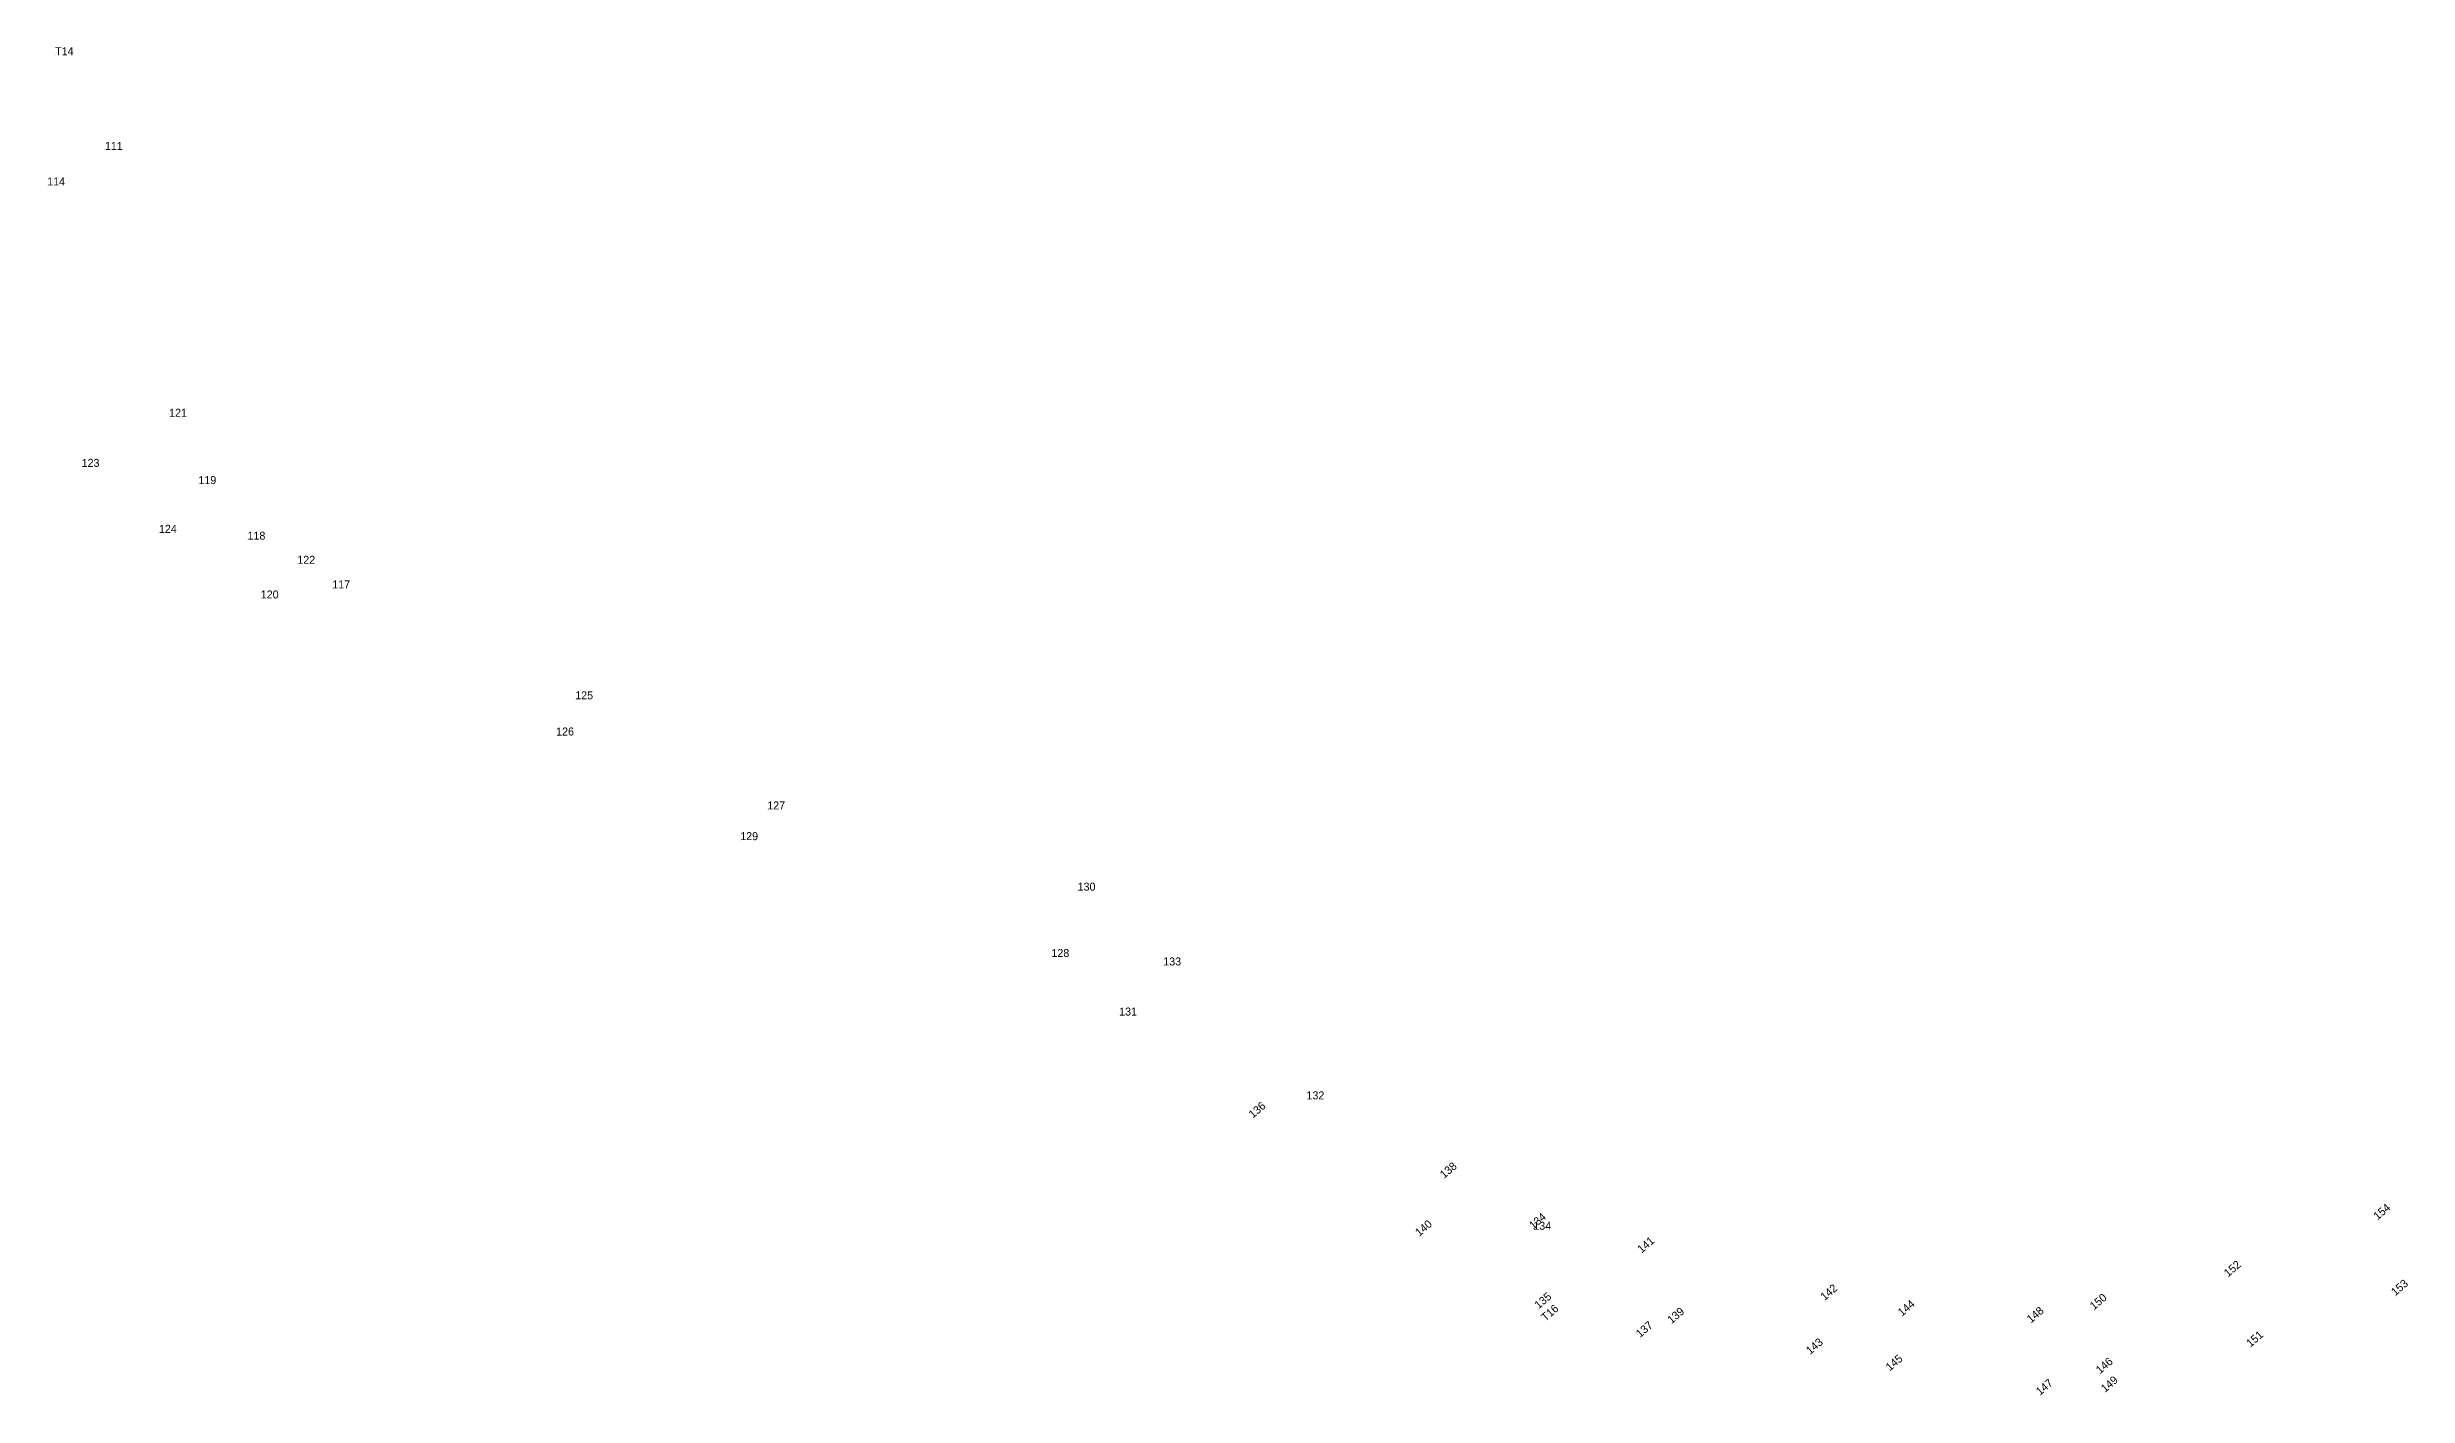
# Model space of a CAD drawing. Extents: x 554259 to 558738, y 1849029 to 1849981.
# Drawn here: x 557646 to 558177, y 1849187 to 1849490 of the extents above; entities that cross this region are included whole.
import ezdxf

# ---------------------------------------------------------------- set-up
doc = ezdxf.new("R2010")
doc.units = 0
doc.layers.add('Level 12', color=7, linetype='Continuous')
doc.layers.add('Level 7', color=7, linetype='Continuous')

msp = doc.modelspace()

# ---------------------------------------------------------------- linework, layer by layer
at = {"layer": 'Level 7'}
for p, q in [((557647.67, 1849488.48), (557647.67, 1849488.48)), ((557658.86, 1849467.17), (557658.86, 1849467.17)), ((557645.88, 1849459.17), (557645.88, 1849459.17)), ((557673.31, 1849407.14), (557673.31, 1849407.14)), ((557653.63, 1849395.87), (557653.63, 1849395.87)), ((557679.9, 1849391.99), (557679.9, 1849391.99)), ((557671.02, 1849381.02), (557671.02, 1849381.02)), ((557690.94, 1849379.48), (557690.94, 1849379.48)), ((557702.16, 1849374.05), (557702.16, 1849374.05)), ((557693.93, 1849366.26), (557693.93, 1849366.26)), ((557710.01, 1849368.5), (557710.01, 1849368.5)), ((557764.67, 1849343.56), (557764.67, 1849343.56)), ((557760.37, 1849335.42), (557760.37, 1849335.42)), ((557807.87, 1849318.79), (557807.87, 1849318.79)), ((557801.79, 1849311.88), (557801.79, 1849311.88)), ((557877.69, 1849300.52), (557877.69, 1849300.52)), ((557871.8, 1849285.59), (557871.8, 1849285.59)), ((557896.95, 1849283.69), (557896.95, 1849283.69)), ((557887.03, 1849272.43), (557887.03, 1849272.43)), ((557917.11, 1849249.21), (557917.11, 1849249.21)), ((557929.17, 1849253.56), (557929.17, 1849253.56)), ((557960.13, 1849235.64), (557960.13, 1849235.64)), ((557954.56, 1849222.63), (557954.56, 1849222.63)), ((557980.2, 1849224.22), (557980.2, 1849224.22)), ((557980.2, 1849224.22), (557980.2, 1849224.22)), ((558170.14, 1849226.32), (558170.14, 1849226.32)), ((558004.57, 1849218.86), (558004.57, 1849218.86)), ((558136.51, 1849213.51), (558136.51, 1849213.51)), ((558045.74, 1849208.18), (558045.74, 1849208.18)), ((558174.12, 1849209.26), (558174.12, 1849209.26)), ((557981.4, 1849206.31), (557981.4, 1849206.31)), ((557982.92, 1849203.53), (557982.92, 1849203.53)), ((558011.29, 1849202.97), (558011.29, 1849202.97)), ((558063.16, 1849204.65), (558063.16, 1849204.65)), ((558092.16, 1849203.13), (558092.16, 1849203.13)), ((558106.35, 1849206.08), (558106.35, 1849206.08)), ((558004.22, 1849199.86), (558004.22, 1849199.86)), ((558042.49, 1849196.07), (558042.49, 1849196.07)), ((558141.55, 1849197.72), (558141.55, 1849197.72)), ((558060.42, 1849192.34), (558060.42, 1849192.34)), ((558107.7, 1849191.7), (558107.7, 1849191.7)), ((558094.21, 1849186.87), (558094.21, 1849186.87)), ((558108.83, 1849187.54), (558108.83, 1849187.54))]:
    msp.add_line(p, q, dxfattribs=at)

# ---------------------------------------------------------------- texts
at = {"layer": 'Level 12'}
for s, p in [('T14', (557647.67, 1849488.48)), ('111', (557658.86, 1849467.17)), ('114', (557645.88, 1849459.17)), ('121', (557673.31, 1849407.14)), ('123', (557653.63, 1849395.87)), ('119', (557679.9, 1849391.99)), ('124', (557671.02, 1849381.02)), ('118', (557690.94, 1849379.48)), ('122', (557702.16, 1849374.05)), ('120', (557693.93, 1849366.26)), ('117', (557710, 1849368.5)), ('125', (557764.67, 1849343.56)), ('126', (557760.37, 1849335.42)), ('127', (557807.87, 1849318.79)), ('129', (557801.79, 1849311.88)), ('130', (557877.69, 1849300.52)), ('128', (557871.8, 1849285.59)), ('133', (557896.95, 1849283.69)), ('131', (557887.03, 1849272.42)), ('132', (557929.17, 1849253.56)), ('134', (557980.2, 1849224.22))]:
    msp.add_text(s, height=1.8, dxfattribs=at).set_placement(p)
for s, p in [('136', (557917.12, 1849249.21)), ('138', (557960.13, 1849235.65)), ('134', (557980.2, 1849224.22)), ('154', (558170.14, 1849226.32)), ('140', (557954.56, 1849222.63)), ('141', (558004.57, 1849218.86)), ('152', (558136.51, 1849213.5)), ('153', (558174.12, 1849209.26)), ('135', (557981.41, 1849206.31)), ('T16', (557982.92, 1849203.53)), ('139', (558011.3, 1849202.97)), ('142', (558045.74, 1849208.18)), ('144', (558063.16, 1849204.65)), ('148', (558092.16, 1849203.13)), ('150', (558106.35, 1849206.08)), ('137', (558004.22, 1849199.86)), ('143', (558042.49, 1849196.06)), ('145', (558060.42, 1849192.34)), ('151', (558141.54, 1849197.72)), ('147', (558094.21, 1849186.87)), ('146', (558107.7, 1849191.7)), ('149', (558108.83, 1849187.53))]:
    msp.add_text(s, height=1.8, rotation=40.5268, dxfattribs=at).set_placement(p)

doc.saveas('drawing.dxf')
